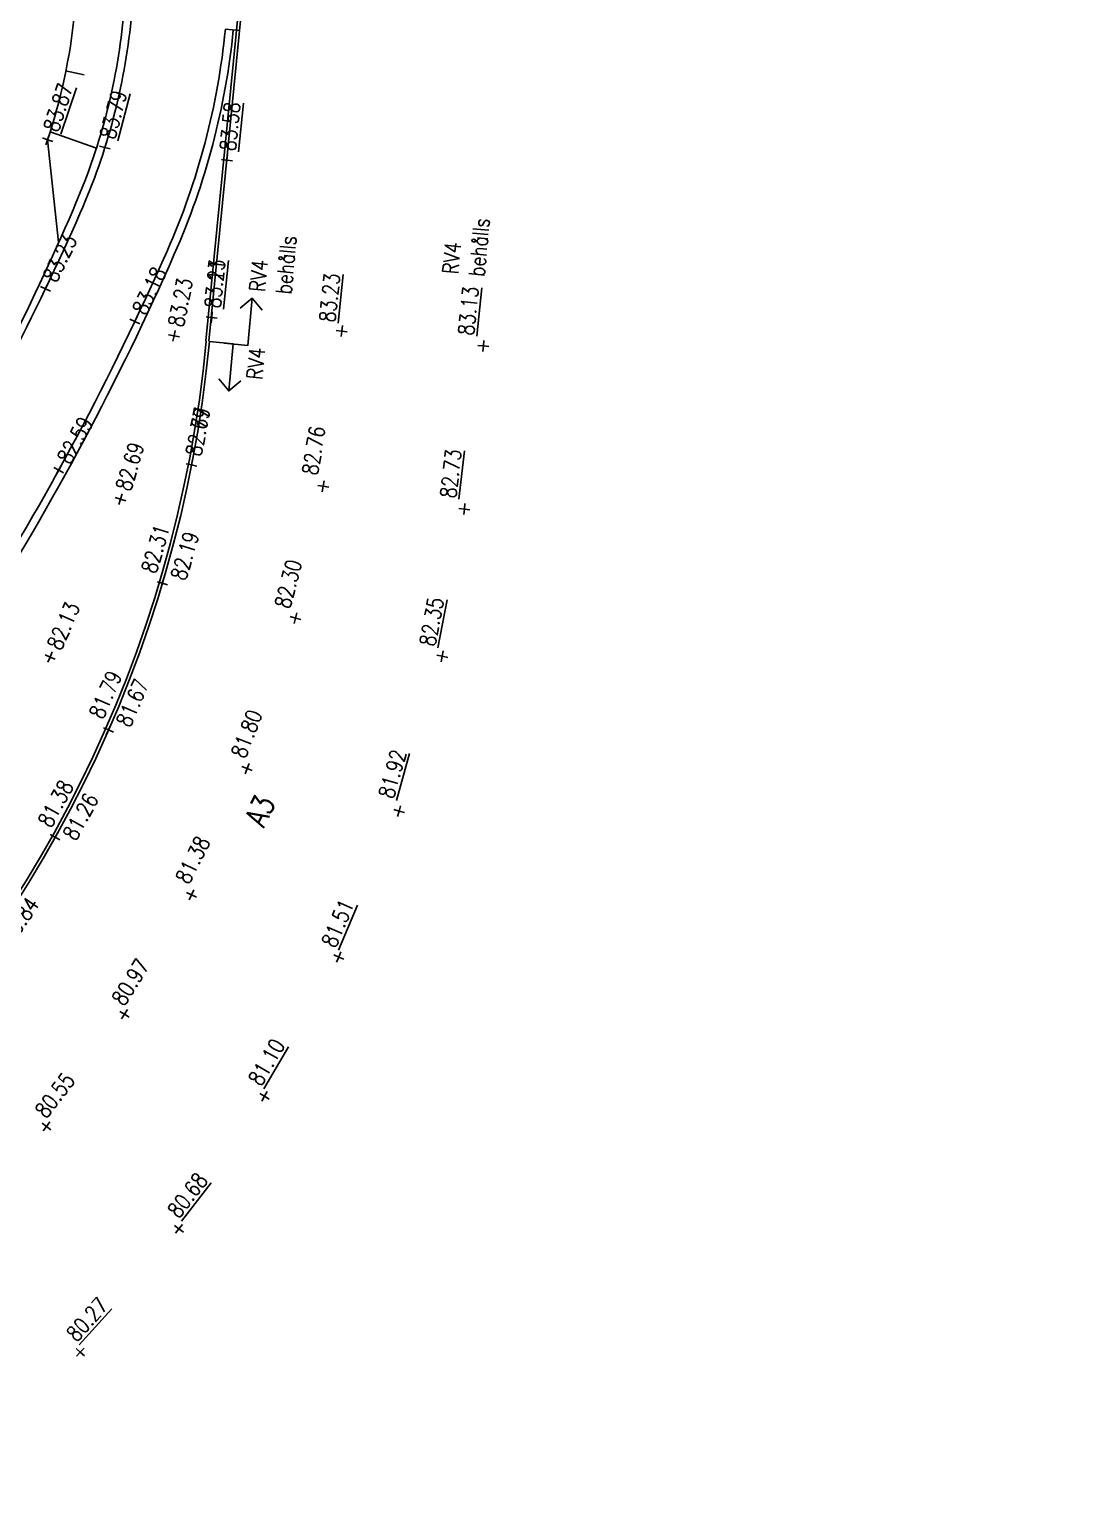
# Model space of a CAD drawing. Header units: metres. Extents: x 148130 to 148867, y 6395392 to 6395652.
# Drawn here: x 148305.11 to 148338.27, y 6395478.65 to 6395524.86 of the extents above; entities that cross this region are included whole.
import ezdxf

# ---------------------------------------------------------------- set-up
doc = ezdxf.new("R2010")
doc.units = ezdxf.units.M
for name, color, linetype in [('M-KANTSTÖD', 1, 'Continuous'), ('M-PLUSHÖJD-XXX', 1, 'Continuous'), ('M-SLÄNT', 4, 'Continuous'), ('M-STOMLINJE', 3, 'Continuous'), ('M-STÖDREMSA', 1, 'Continuous'), ('M-YTLITTERA', 3, 'Continuous')]:
    doc.layers.add(name, color=color, linetype=linetype)
doc.styles.add('SIMPLEX8', font='simplex.shx', dxfattribs={"width": 0.8})

# ---------------------------------------------------------------- blocks, each defined once
blk = doc.blocks.new('PLUSHÖJD')
at = {"color": 0, "ltscale": 0.3}
for p, q in [((-0.1750000000029104, 0), (0, 0)), ((0, 0), (0, 0.1750000000029104)), ((0, -0.1750000000029104), (0, 0)), ((0, 0), (0.1750000000029104, 0))]:
    blk.add_line(p, q, dxfattribs=at)
at = {"color": 0, "style": 'SIMPLEX8', "width": 0.8}
blk.add_attdef('NIVÅ', (0.3015976684400812, -0.2443315544987854), '', height=0.5, dxfattribs=at)
blk = doc.blocks.new('ks')
at = {"color": 1, "flags": 128}
for points in [[(1.146446609403938, 1.103553392924368), (1.499999998603016, 0.7499999990686774), (1.146446608472615, 0.3964466070756316)], [(0, 0), (-4.656612873077393e-10, 0.75), (1.499999999534339, 0.75)]]:
    blk.add_lwpolyline(points, dxfattribs=at)
at = {"color": 0, "style": 'SIMPLEX8', "width": 0.8}
blk.add_attdef('TYP', (-4.656612873077393e-10, 1.25), '', height=0.5, dxfattribs=at)

msp = doc.modelspace()

# ---------------------------------------------------------------- linework, layer by layer
at = {"layer": 'M-KANTSTÖD', "flags": 128}
msp.add_lwpolyline([(148310.6882443531, 6395514.999846425), (148312.176463186, 6395530.062489645, -0.04152890172077813), (148313.7944608848, 6395539.879828211, -0.1583917126924726), (148331.2092302195, 6395567.624414065, -0.1583917126924726)], format="xyb", dxfattribs=at)
at = {"layer": 'M-KANTSTÖD'}
msp.add_arc((148270.9875901092, 6395518.776546772), 39.9, 271.9653635831932, 354.5548657866464, dxfattribs=at)
at = {"layer": 'M-SLÄNT'}
for p, q in [((148306.2577980776, 6395523.549957389), (148306.8437071234, 6395523.419700462)), ((148305.7625928665, 6395521.613836939), (148307.2324741219, 6395521.104084798)), ((148305.6881036806, 6395521.368023139), (148306.0320724153, 6395518.12833246))]:
    msp.add_line(p, q, dxfattribs=at)
at = {"layer": 'M-SLÄNT', "flags": 128}
msp.add_lwpolyline([(148305.6881036806, 6395521.368023139, 0.05589441021054738), (148306.5343235482, 6395525.33521577), (148306.6272118899, 6395526.27536242, 0.05963669247224453), (148306.1326011882, 6395531.356965506, -0.202075511225711), (148306.7337371671, 6395536.321175699, -0.1653034894199198), (148310.2309236845, 6395540.467641267)], format="xyb", dxfattribs=at)
at = {"layer": 'M-STOMLINJE'}
msp.add_line((148311.3110653021, 6395524.863264272), (148311.7597292113, 6395524.819229197), dxfattribs=at)
at = {"layer": 'M-STOMLINJE', "flags": 128}
for points in [[(148300.0381635877, 6395506.757057939), (148298.7707941238, 6395507.559413624), (148300.5893370267, 6395510.431912431), (148301.8448795652, 6395509.637044225, 0.03121696117585247), (148306.721213214, 6395519.052678984, 0.07940799582931582), (148308.3256017059, 6395525.158233958), (148308.8397467792, 6395530.362027666, -0.04140708264382793), (148310.5456023733, 6395540.696784985, -0.1583917126899036), (148329.0611165615, 6395570.195038059, 0.1137917146133325), (148331.7736755027, 6395573.77741528, -0.2000620259480048), (148337.3805072701, 6395579.047037401)], [(148310.7877598063, 6395514.990014102), (148312.2760679101, 6395530.053560856, -0.04153269446369397), (148313.8914417359, 6395539.855441442, -0.1583917126904398), (148331.2733530152, 6395567.54767902, -0.1583917126904398)], [(148311.3110653021, 6395524.863264272, -0.07940799583111366), (148309.4660185364, 6395517.84187605, -0.07436958103860958), (148295.5508121974, 6395495.838660135, -0.1381351307537047), (148273.384750729, 6395481.19284137, 0.3357604761094384), (148271.9948045225, 6395479.219217599), (148272.0095928896, 6395478.788073158)], [(148268.0118479113, 6395478.650888437), (148270.0107694058, 6395478.719482479), (148272.3594036734, 6395478.800077098, 0.3768192623605717), (148310.8070910203, 6395514.980845626)]]:
    msp.add_lwpolyline(points, format="xyb", dxfattribs=at)
at = {"layer": 'M-STÖDREMSA', "flags": 128}
for points in [[(148197.8716287197, 6395491.551490613, 0.2910034967089825), (148217.9143672361, 6395484.659904117), (148219.8262690005, 6395485.118032731, -0.09849140339375306), (148232.789514747, 6395485.6218143), (148251.2907247916, 6395482.683270637, 0.2595882795611942), (148293.0911869687, 6395497.962982082, 0.03228798627828288), (148299.6895059134, 6395506.681900271), (148298.4258399327, 6395507.481911328), (148300.51183473, 6395510.776866621), (148301.7755039959, 6395509.976853491, 0.03472674597071863), (148306.4924794371, 6395519.153579229, 0.07940799583730748), (148308.0768130729, 6395525.182814766), (148308.5907412548, 6395530.38441326, -0.04139837966141265), (148310.3031502455, 6395540.757751909, -0.1583917126889949), (148328.9008095721, 6395570.38687567, 0.1137917146192807), (148331.5455545398, 6395573.879693462, -0.2263335761449538), (148338.2735307853, 6395579.594464619)], [(148311.5598539351, 6395524.838683465, -0.07940799583434356), (148309.6947523132, 6395517.740975806, -0.0743695810389993), (148295.7400141381, 6395495.675250755, -0.1381351307534613), (148273.4608605193, 6395480.954708423, 0.3357604760074812), (148272.2446575887, 6395479.227787625), (148272.2560178149, 6395478.896588219)]]:
    msp.add_lwpolyline(points, format="xyb", dxfattribs=at)
at = {"layer": 'M-YTLITTERA', "color": 1, "flags": 128}
for points in [[(148311.2745066036, 6395514.926946679), (148312.0214256877, 6395514.859035842), (148312.1572473611, 6395516.35287401)], [(148312.477334921, 6395515.968759502), (148312.1572473601, 6395516.35287401), (148311.7731328504, 6395516.032786452)]]:
    msp.add_lwpolyline(points, dxfattribs=at)

# ---------------------------------------------------------------- block references
at = {"layer": 'M-PLUSHÖJD-XXX'}
for p, rotation, values in [((148305.6881036807, 6395521.368023139), 71.56063745165002, {'NIVÅ': '%%U83.87'}), ((148307.5004928282, 6395521.122148091), 75.27694521089744, {'NIVÅ': '%%u83.79'}), ((148311.3572584236, 6395520.718540955), 84.3573772959192, {'NIVÅ': '%%u83.58'}), ((148305.6153355604, 6395516.647844885), 64.4122360928687, {'NIVÅ': '83.23'}), ((148310.8795725382, 6395515.741226318), 84.3573772959192, {'NIVÅ': '83.23'}), ((148310.8795725382, 6395515.741226318), 84.3573772959192, {'NIVÅ': '%%u83.11'}), ((148308.4466521719, 6395515.615455356), 64.60215146057399, {'NIVÅ': '83.18'}), ((148309.6856429676, 6395515.163679274), 78.89441087452897, {'NIVÅ': '83.23'}), ((148310.2391895947, 6395511.075122369), 78.89441087452897, {'NIVÅ': '82.79'}), ((148306.0401076769, 6395510.91607266), 61.16405819886514, {'NIVÅ': '82.59'}), ((148310.2391895946, 6395511.075122369), 78.89920337821923, {'NIVÅ': '82.67'}), ((148307.9918287467, 6395509.995906148), 73.52163690809145, {'NIVÅ': '82.69'}), ((148305.7658978142, 6395504.99948715), 66.45582764075199, {'NIVÅ': '82.13'})]:
    msp.add_blockref('PLUSHÖJD', p, dxfattribs=dict(at, rotation=rotation)).add_auto_attribs(values)
ref = msp.add_blockref('PLUSHÖJD', (148314.9932981254, 6395515.310728544), dxfattribs=dict(at, rotation=83.94596594903426))
ref.add_attrib('NIVÅ', '%%u83.23', (148314.7764627084, 6395515.574763827), dxfattribs={"layer": '0', "height": 0.5, "rotation": 83.9459659754479, "style": 'SIMPLEX8', "width": 0.8})
ref = msp.add_blockref('PLUSHÖJD', (148319.4720305843, 6395514.842033122), dxfattribs=dict(at, rotation=83.94596594903426))
ref.add_attrib('NIVÅ', '%%u83.13', (148319.1651636876, 6395515.157478737), dxfattribs={"layer": '0', "height": 0.5, "rotation": 83.9459659754479, "style": 'SIMPLEX8', "width": 0.8})
ref = msp.add_blockref('PLUSHÖJD', (148314.4048731576, 6395510.401227206), dxfattribs=dict(at, rotation=80.81070034488268))
ref.add_attrib('NIVÅ', '82.76', (148314.2261955191, 6395510.732952204), dxfattribs={"layer": '0', "height": 0.5, "rotation": 80.81070035287017, "style": 'SIMPLEX8', "width": 0.8})
ref = msp.add_blockref('PLUSHÖJD', (148318.8694891928, 6395509.678972838), dxfattribs=dict(at, rotation=83.3213112037055))
ref.add_attrib('NIVÅ', '%%u82.73', (148318.6005166687, 6395510.006428341), dxfattribs={"layer": '0', "height": 0.5, "rotation": 83.3213112255691, "style": 'SIMPLEX8', "width": 0.8})
ref = msp.add_blockref('PLUSHÖJD', (148309.315112539, 6395507.330978853), dxfattribs=dict(at, rotation=73.52163690809145))
ref.add_attrib('NIVÅ', '82.31', (148309.1167688917, 6395507.612706333), dxfattribs={"layer": '0', "height": 0.5, "rotation": 73.52163692827318, "style": 'SIMPLEX8', "width": 0.8})
ref = msp.add_blockref('PLUSHÖJD', (148309.315112539, 6395507.330978853), dxfattribs=dict(at, rotation=73.52629625511858))
ref.add_attrib('NIVÅ', '82.19', (148310.0508708333, 6395507.389772319), dxfattribs={"layer": '0', "height": 0.5, "rotation": 73.5262962726947, "style": 'SIMPLEX8', "width": 0.8})
ref = msp.add_blockref('PLUSHÖJD', (148313.5262846619, 6395506.232851426), dxfattribs=dict(at, rotation=75.38472119242267))
ref.add_attrib('NIVÅ', '82.30', (148313.3465660832, 6395506.503097317), dxfattribs={"layer": '0', "height": 0.5, "rotation": 75.38472120326342, "style": 'SIMPLEX8', "width": 0.8})
ref = msp.add_blockref('PLUSHÖJD', (148318.1699824648, 6395505.021936324), dxfattribs=dict(at, rotation=79.29822761448166))
ref.add_attrib('NIVÅ', '%%u82.35', (148317.9375175468, 6395505.31244624), dxfattribs={"layer": '0', "height": 0.4999999999999999, "rotation": 79.29822763412677, "style": 'SIMPLEX8', "width": 0.8})
ref = msp.add_blockref('PLUSHÖJD', (148307.6118973302, 6395502.693632838), dxfattribs=dict(at, rotation=66.45582764075199))
ref.add_attrib('NIVÅ', '81.79', (148307.4389558472, 6395503.00124927), dxfattribs={"layer": '0', "height": 0.4999999999999999, "rotation": 66.45582765880707, "style": 'SIMPLEX8', "width": 0.8})
ref = msp.add_blockref('PLUSHÖJD', (148307.6118973302, 6395502.693632838), dxfattribs=dict(at, rotation=66.45582764075199))
ref.add_attrib('NIVÅ', '81.67', (148308.2928600335, 6395502.743790552), dxfattribs={"layer": '0', "height": 0.4999999999999999, "rotation": 66.45582765880707, "style": 'SIMPLEX8', "width": 0.8})
ref = msp.add_blockref('PLUSHÖJD', (148311.9964904805, 6395501.468773757), dxfattribs=dict(at, rotation=69.01056501335208))
ref.add_attrib('NIVÅ', '81.80', (148311.9381995319, 6395501.759803967), dxfattribs={"layer": '0', "height": 0.5, "rotation": 69.0105650323689, "style": 'SIMPLEX8', "width": 0.8})
ref = msp.add_blockref('PLUSHÖJD', (148316.8023423162, 6395500.126233854), dxfattribs=dict(at, rotation=74.39201549350761))
ref.add_attrib('NIVÅ', '%%u81.92', (148316.6248124584, 6395500.490071894), dxfattribs={"layer": '0', "height": 0.4999999999999999, "rotation": 74.39201551325631, "style": 'SIMPLEX8', "width": 0.8})
ref = msp.add_blockref('PLUSHÖJD', (148305.9244624239, 6395499.297970004), dxfattribs=dict(at, rotation=61.44514633530668))
ref.add_attrib('NIVÅ', '81.38', (148305.7924566608, 6395499.563225169), dxfattribs={"layer": '0', "height": 0.5, "rotation": 61.44514635216376, "style": 'SIMPLEX8', "width": 0.8})
ref = msp.add_blockref('PLUSHÖJD', (148305.9244624239, 6395499.297970004), dxfattribs=dict(at, rotation=61.44514633530668))
ref.add_attrib('NIVÅ', '81.26', (148306.5806187523, 6395499.151881436), dxfattribs={"layer": '0', "height": 0.5, "rotation": 61.44514635216376, "style": 'SIMPLEX8', "width": 0.8})
ref = msp.add_blockref('PLUSHÖJD', (148310.2377589328, 6395497.475251448), dxfattribs=dict(at, rotation=63.45242644667408))
ref.add_attrib('NIVÅ', '81.38', (148310.1563730992, 6395497.780211997), dxfattribs={"layer": '0', "height": 0.5, "rotation": 63.45242646392481, "style": 'SIMPLEX8', "width": 0.8})
ref = msp.add_blockref('PLUSHÖJD', (148303.9582935313, 6395496.128528848), dxfattribs=dict(at, rotation=55.80179507524554))
ref.add_attrib('NIVÅ', '80.84', (148304.5803913363, 6395495.902050443), dxfattribs={"layer": '0', "height": 0.4999999999999999, "rotation": 55.80179508994608, "style": 'SIMPLEX8', "width": 0.8})
ref = msp.add_blockref('PLUSHÖJD', (148314.8978343176, 6395495.505990615), dxfattribs=dict(at, rotation=67.09198848237664))
ref.add_attrib('NIVÅ', '%%u81.51', (148314.7936735922, 6395495.765000609), dxfattribs={"layer": '0', "height": 0.5, "rotation": 67.09198849875982, "style": 'SIMPLEX8', "width": 0.8})
ref = msp.add_blockref('PLUSHÖJD', (148308.1161201982, 6395493.695760509), dxfattribs=dict(at, rotation=57.93172618506376))
ref.add_attrib('NIVÅ', '80.97', (148308.1104396973, 6395493.926658344), dxfattribs={"layer": '0', "height": 0.5, "rotation": 57.93172620289685, "style": 'SIMPLEX8', "width": 0.8})
ref = msp.add_blockref('PLUSHÖJD', (148312.5484338862, 6395491.102388232), dxfattribs=dict(at, rotation=59.66785141731368))
ref.add_attrib('NIVÅ', '%%u81.10', (148312.4391594176, 6395491.389372075), dxfattribs={"layer": '0', "height": 0.5, "rotation": 59.66785143448784, "style": 'SIMPLEX8', "width": 0.8})
ref = msp.add_blockref('PLUSHÖJD', (148305.6493726779, 6395490.149163678), dxfattribs=dict(at, rotation=52.42910009912946))
ref.add_attrib('NIVÅ', '80.55', (148305.6456896068, 6395490.369644945), dxfattribs={"layer": '0', "height": 0.5, "rotation": 52.42910011679988, "style": 'SIMPLEX8', "width": 0.8})
ref = msp.add_blockref('PLUSHÖJD', (148309.8417082997, 6395486.909426538), dxfattribs=dict(at, rotation=52.3040047594609))
ref.add_attrib('NIVÅ', '%%u80.68', (148309.8394784324, 6395487.207694321), dxfattribs={"layer": '0', "height": 0.5, "rotation": 52.30400477489429, "style": 'SIMPLEX8', "width": 0.8})
ref = msp.add_blockref('PLUSHÖJD', (148306.7211419072, 6395483.005866257), dxfattribs=dict(at, rotation=47.98008576843519))
ref.add_attrib('NIVÅ', '%%u80.27', (148306.607793718, 6395483.299369013), dxfattribs={"layer": '0', "height": 0.5, "rotation": 47.98008578511066, "style": 'SIMPLEX8', "width": 0.8})
at = {"layer": 'M-YTLITTERA'}
ref = msp.add_blockref('ks', (148310.80709102, 6395514.980845626), dxfattribs=dict(at, xscale=-1, yscale=-1, rotation=84.8048785727114))
ref.add_attrib('TYP', 'RV4', (148312.4805550585, 6395513.759086164), dxfattribs={"color": 1, "height": 0.5000000000000001, "rotation": 84.80487856398214, "style": 'SIMPLEX8', "width": 0.7999999999999998})

# ---------------------------------------------------------------- texts
at = {"layer": 'M-YTLITTERA', "color": 3, "style": 'SIMPLEX8', "width": 0.8}
msp.add_text('A3', height=0.7, rotation=65.19311809916783, dxfattribs=at).set_placement((148312.5312673693, 6395499.574617363))
at = {"layer": 'M-YTLITTERA', "color": 1, "char_height": 0.5000000000000001, "width": 0.951547326229047, "attachment_point": 1, "rotation": 84.8048786352409, "style": 'SIMPLEX8'}
for insert in [(148318.1761184454, 6395517.137706811), (148312.0670729514, 6395516.579812986)]:
    msp.add_mtext('RV4\\Pbehålls', dxfattribs=dict(at, insert=insert))

doc.saveas('drawing.dxf')
